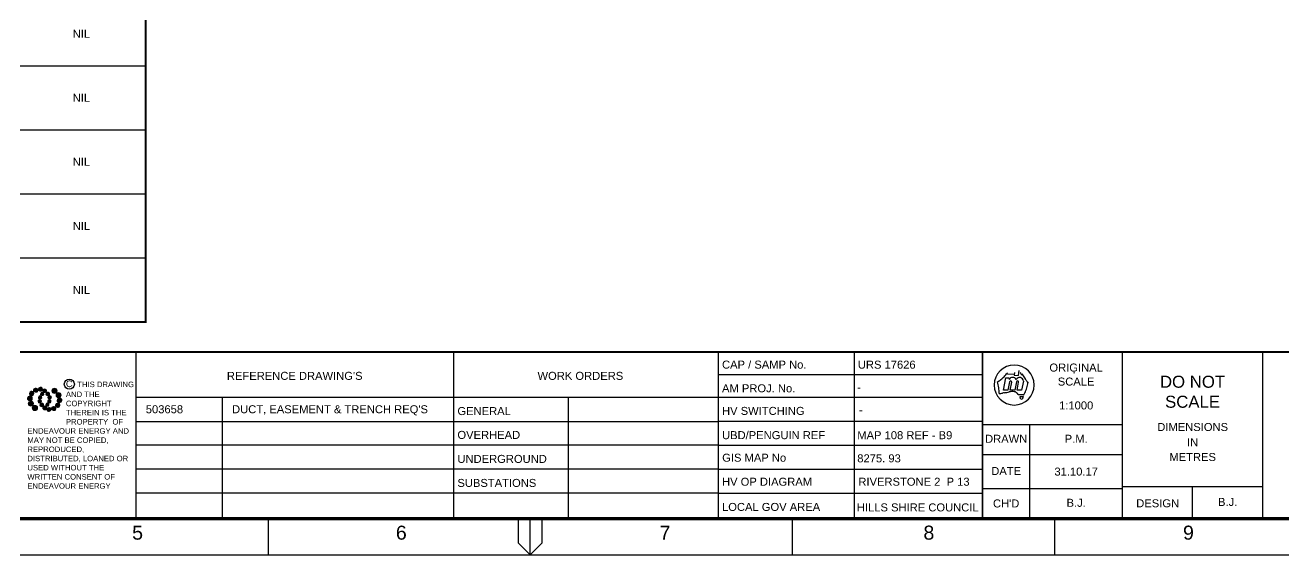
# Paper-space layout 'Retic DUCT SCHED (6)' of a CAD drawing. Header units: metres. Extents: x -9 to 795, y -5 to 571.
# Drawn here: x 266.8 to 581.3, y -5.5 to 126.9 of the extents above; entities that cross this region are included whole.
import ezdxf
from ezdxf.enums import TextEntityAlignment as Align

# ---------------------------------------------------------------- set-up
doc = ezdxf.new("R2010")
doc.units = ezdxf.units.M
doc.header["$LTSCALE"] = 0.7
doc.layers.get('0').update_dxf_attribs({"color": 6})
doc.layers.add('_User Miscellaneous1', color=3, linetype='Continuous')
doc.layers.add('Notes', color=7, linetype='Continuous')
doc.layers.add('_User Miscellaneous5', color=7, linetype='Continuous', lineweight=35)
doc.styles.add('ARIAL', font='arial.ttf', dxfattribs={"height": 2})
doc.styles.add('iecISOCP', font='isocp.shx')
doc.styles.get("Standard").update_dxf_attribs({"font": 'arial.ttf'})

# ---------------------------------------------------------------- blocks, each defined once
blk = doc.blocks.new('EE_LOGO_SMALL')
at = {"layer": 'Notes'}
h = blk.add_hatch(color=256, dxfattribs=at)
edge = h.paths.add_edge_path()
edge.add_spline(control_points=[(-8.41, 1.95), (-9.16, 1.99), (-9.8, 1.42), (-9.84, 0.67), (-9.89, -0.07), (-9.31, -0.71), (-8.56, -0.75), (-7.82, -0.8), (-7.18, -0.23), (-7.14, 0.52), (-7.09, 1.27), (-7.66, 1.91), (-8.41, 1.95)], knot_values=[0, 0, 0, 0, 1, 1, 1, 2, 2, 2, 3, 3, 3, 4, 4, 4, 4], degree=3, periodic=0)
h = blk.add_hatch(color=256, dxfattribs=at)
edge = h.paths.add_edge_path()
edge.add_spline(control_points=[(-6.81, 4.47), (-7.42, 4.82), (-8.21, 4.62), (-8.57, 4), (-8.92, 3.39), (-8.72, 2.6), (-8.1, 2.25), (-7.49, 1.89), (-6.7, 2.09), (-6.34, 2.71), (-5.98, 3.32), (-6.19, 4.11), (-6.81, 4.47)], knot_values=[0, 0, 0, 0, 1, 1, 1, 2, 2, 2, 3, 3, 3, 4, 4, 4, 4], degree=3, periodic=0)
h = blk.add_hatch(color=256, dxfattribs=at)
edge = h.paths.add_edge_path()
edge.add_spline(control_points=[(-4.19, 5.89), (-4.56, 6.46), (-5.32, 6.62), (-5.88, 6.26), (-6.45, 5.89), (-6.61, 5.13), (-6.25, 4.56), (-5.88, 4), (-5.13, 3.83), (-4.56, 4.2), (-3.99, 4.56), (-3.82, 5.32), (-4.19, 5.89)], knot_values=[0, 0, 0, 0, 1, 1, 1, 2, 2, 2, 3, 3, 3, 4, 4, 4, 4], degree=3, periodic=0)
h = blk.add_hatch(color=256, dxfattribs=at)
edge = h.paths.add_edge_path()
edge.add_spline(control_points=[(-2.5, 2.07), (-3.02, 2.18), (-3.52, 1.86), (-3.63, 1.35), (-3.74, 0.84), (-3.41, 0.33), (-2.91, 0.22), (-2.39, 0.11), (-1.89, 0.43), (-1.78, 0.95), (-1.67, 1.46), (-1.99, 1.96), (-2.5, 2.07)], knot_values=[0, 0, 0, 0, 1, 1, 1, 2, 2, 2, 3, 3, 3, 4, 4, 4, 4], degree=3, periodic=0)
h = blk.add_hatch(color=256, dxfattribs=at)
edge = h.paths.add_edge_path()
edge.add_spline(control_points=[(-1.35, 5.88), (-1.41, 6.52), (-1.98, 6.98), (-2.62, 6.92), (-3.26, 6.85), (-3.72, 6.28), (-3.66, 5.65), (-3.6, 5.01), (-3.03, 4.54), (-2.39, 4.61), (-1.75, 4.67), (-1.28, 5.24), (-1.35, 5.88)], knot_values=[0, 0, 0, 0, 1, 1, 1, 2, 2, 2, 3, 3, 3, 4, 4, 4, 4], degree=3, periodic=0)
h = blk.add_hatch(color=256, dxfattribs=at)
edge = h.paths.add_edge_path()
edge.add_spline(control_points=[(1.01, 4.87), (1.01, 4.27), (0.53, 3.79), (-0.07, 3.79), (-0.67, 3.79), (-1.16, 4.27), (-1.16, 4.87), (-1.16, 5.47), (-0.67, 5.96), (-0.07, 5.96), (0.53, 5.96), (1.01, 5.47), (1.01, 4.87)], knot_values=[0, 0, 0, 0, 1, 1, 1, 2, 2, 2, 3, 3, 3, 4, 4, 4, 4], degree=3, periodic=0)
edge = h.paths.add_edge_path()
edge.add_spline(control_points=[(-1.36, 3.98), (-1.87, 4.09), (-2.38, 3.77), (-2.49, 3.26), (-2.6, 2.75), (-2.27, 2.24), (-1.76, 2.13), (-1.25, 2.02), (-0.75, 2.35), (-0.64, 2.86), (-0.53, 3.37), (-0.85, 3.87), (-1.36, 3.98)], knot_values=[0, 0, 0, 0, 1, 1, 1, 2, 2, 2, 3, 3, 3, 4, 4, 4, 4], degree=3, periodic=0)
h = blk.add_hatch(color=256, dxfattribs=at)
edge = h.paths.add_edge_path()
edge.add_spline(control_points=[(2.33, 2.37), (2.77, 2.76), (2.8, 3.42), (2.42, 3.85), (2.03, 4.29), (1.37, 4.32), (0.94, 3.94), (0.51, 3.55), (0.47, 2.89), (0.85, 2.46), (1.24, 2.03), (1.9, 1.99), (2.33, 2.37)], knot_values=[0, 0, 0, 0, 1, 1, 1, 2, 2, 2, 3, 3, 3, 4, 4, 4, 4], degree=3, periodic=0)
edge = h.paths.add_edge_path()
edge.add_spline(control_points=[(1.01, 4.87), (1.01, 4.27), (0.53, 3.79), (-0.07, 3.79), (-0.67, 3.79), (-1.16, 4.27), (-1.16, 4.87), (-1.16, 5.47), (-0.67, 5.96), (-0.07, 5.96), (0.53, 5.96), (1.01, 5.47), (1.01, 4.87)], knot_values=[0, 0, 0, 0, 1, 1, 1, 2, 2, 2, 3, 3, 3, 4, 4, 4, 4], degree=3, periodic=0)
h = blk.add_hatch(color=256, dxfattribs=at)
edge = h.paths.add_edge_path()
edge.add_spline(control_points=[(1.01, 4.87), (1.01, 4.27), (0.53, 3.79), (-0.07, 3.79), (-0.67, 3.79), (-1.16, 4.27), (-1.16, 4.87), (-1.16, 5.47), (-0.67, 5.96), (-0.07, 5.96), (0.53, 5.96), (1.01, 5.47), (1.01, 4.87)], knot_values=[0, 0, 0, 0, 1, 1, 1, 2, 2, 2, 3, 3, 3, 4, 4, 4, 4], degree=3, periodic=0)
edge = h.paths.add_edge_path(flags=16)
edge.add_spline(control_points=[(1.01, 4.87), (1.01, 4.27), (0.53, 3.79), (-0.07, 3.79), (-0.67, 3.79), (-1.16, 4.27), (-1.16, 4.87), (-1.16, 5.47), (-0.67, 5.96), (-0.07, 5.96), (0.53, 5.96), (1.01, 5.47), (1.01, 4.87)], knot_values=[0, 0, 0, 0, 1, 1, 1, 2, 2, 2, 3, 3, 3, 4, 4, 4, 4], degree=3, periodic=0)
h = blk.add_hatch(color=256, dxfattribs=at)
edge = h.paths.add_edge_path()
edge.add_spline(control_points=[(2.98, 0.19), (3.52, 0.33), (3.83, 0.88), (3.69, 1.41), (3.55, 1.94), (3.01, 2.26), (2.48, 2.12), (1.95, 1.98), (1.63, 1.43), (1.77, 0.9), (1.91, 0.37), (2.45, 0.05), (2.98, 0.19)], knot_values=[0, 0, 0, 0, 1, 1, 1, 2, 2, 2, 3, 3, 3, 4, 4, 4, 4], degree=3, periodic=0)
h = blk.add_hatch(color=256, dxfattribs=at)
edge = h.paths.add_edge_path()
edge.add_spline(control_points=[(6.99, 4.87), (6.99, 4.04), (6.32, 3.36), (5.48, 3.36), (4.65, 3.36), (3.97, 4.04), (3.97, 4.87), (3.97, 5.71), (4.65, 6.38), (5.48, 6.38), (6.32, 6.38), (6.99, 5.71), (6.99, 4.87)], knot_values=[0, 0, 0, 0, 1, 1, 1, 2, 2, 2, 3, 3, 3, 4, 4, 4, 4], degree=3, periodic=0)
h = blk.add_hatch(color=256, dxfattribs=at)
edge = h.paths.add_edge_path()
edge.add_spline(control_points=[(8.37, 1.14), (9.1, 1.46), (9.42, 2.3), (9.11, 3.02), (8.79, 3.74), (7.95, 4.07), (7.23, 3.75), (6.51, 3.43), (6.18, 2.59), (6.49, 1.87), (6.81, 1.15), (7.65, 0.82), (8.37, 1.14)], knot_values=[0, 0, 0, 0, 1, 1, 1, 2, 2, 2, 3, 3, 3, 4, 4, 4, 4], degree=3, periodic=0)
h = blk.add_hatch(color=256, dxfattribs=at)
edge = h.paths.add_edge_path()
edge.add_spline(control_points=[(8.27, -1.91), (9.01, -1.95), (9.65, -1.38), (9.69, -0.63), (9.74, 0.12), (9.17, 0.75), (8.42, 0.8), (7.67, 0.84), (7.03, 0.27), (6.99, -0.48), (6.95, -1.22), (7.52, -1.87), (8.27, -1.91)], knot_values=[0, 0, 0, 0, 1, 1, 1, 2, 2, 2, 3, 3, 3, 4, 4, 4, 4], degree=3, periodic=0)
h = blk.add_hatch(color=256, dxfattribs=at)
edge = h.paths.add_edge_path()
edge.add_spline(control_points=[(-8.52, -1.1), (-9.24, -1.42), (-9.57, -2.26), (-9.25, -2.98), (-8.94, -3.7), (-8.09, -4.03), (-7.37, -3.71), (-6.65, -3.39), (-6.33, -2.55), (-6.64, -1.83), (-6.96, -1.11), (-7.8, -0.78), (-8.52, -1.1)], knot_values=[0, 0, 0, 0, 1, 1, 1, 2, 2, 2, 3, 3, 3, 4, 4, 4, 4], degree=3, periodic=0)
h = blk.add_hatch(color=256, dxfattribs=at)
edge = h.paths.add_edge_path()
edge.add_spline(control_points=[(-7.14, -4.83), (-7.14, -4), (-6.46, -3.32), (-5.63, -3.32), (-4.8, -3.32), (-4.12, -4), (-4.12, -4.83), (-4.12, -5.67), (-4.8, -6.34), (-5.63, -6.34), (-6.46, -6.34), (-7.14, -5.67), (-7.14, -4.83)], knot_values=[0, 0, 0, 0, 1, 1, 1, 2, 2, 2, 3, 3, 3, 4, 4, 4, 4], degree=3, periodic=0)
h = blk.add_hatch(color=256, dxfattribs=at)
edge = h.paths.add_edge_path()
edge.add_spline(control_points=[(-3.13, -0.15), (-3.66, -0.29), (-3.98, -0.84), (-3.84, -1.37), (-3.7, -1.9), (-3.15, -2.22), (-2.62, -2.08), (-2.09, -1.94), (-1.78, -1.39), (-1.91, -0.86), (-2.06, -0.33), (-2.6, -0.01), (-3.13, -0.15)], knot_values=[0, 0, 0, 0, 1, 1, 1, 2, 2, 2, 3, 3, 3, 4, 4, 4, 4], degree=3, periodic=0)
h = blk.add_hatch(color=256, dxfattribs=at)
edge = h.paths.add_edge_path()
edge.add_spline(control_points=[(-2.48, -2.33), (-2.91, -2.72), (-2.95, -3.38), (-2.56, -3.81), (-2.18, -4.24), (-1.52, -4.28), (-1.08, -3.9), (-0.65, -3.51), (-0.62, -2.85), (-1, -2.42), (-1.39, -1.98), (-2.05, -1.95), (-2.48, -2.33)], knot_values=[0, 0, 0, 0, 1, 1, 1, 2, 2, 2, 3, 3, 3, 4, 4, 4, 4], degree=3, periodic=0)
h = blk.add_hatch(color=256, dxfattribs=at)
edge = h.paths.add_edge_path()
edge.add_spline(control_points=[(-1.16, -4.83), (-1.16, -4.23), (-0.67, -3.74), (-0.07, -3.74), (0.53, -3.74), (1.01, -4.23), (1.01, -4.83), (1.01, -5.43), (0.53, -5.92), (-0.07, -5.92), (-0.67, -5.92), (-1.16, -5.43), (-1.16, -4.83)], knot_values=[0, 0, 0, 0, 1, 1, 1, 2, 2, 2, 3, 3, 3, 4, 4, 4, 4], degree=3, periodic=0)
h = blk.add_hatch(color=256, dxfattribs=at)
edge = h.paths.add_edge_path()
edge.add_spline(control_points=[(1.22, -3.94), (1.73, -4.05), (2.23, -3.73), (2.34, -3.22), (2.45, -2.71), (2.13, -2.2), (1.62, -2.09), (1.11, -1.98), (0.6, -2.3), (0.49, -2.81), (0.38, -3.32), (0.71, -3.83), (1.22, -3.94)], knot_values=[0, 0, 0, 0, 1, 1, 1, 2, 2, 2, 3, 3, 3, 4, 4, 4, 4], degree=3, periodic=0)
h = blk.add_hatch(color=256, dxfattribs=at)
edge = h.paths.add_edge_path()
edge.add_spline(control_points=[(1.2, -5.84), (1.27, -6.47), (1.84, -6.94), (2.47, -6.87), (3.11, -6.81), (3.58, -6.24), (3.51, -5.6), (3.45, -4.96), (2.88, -4.5), (2.24, -4.56), (1.6, -4.63), (1.13, -5.2), (1.2, -5.84)], knot_values=[0, 0, 0, 0, 1, 1, 1, 2, 2, 2, 3, 3, 3, 4, 4, 4, 4], degree=3, periodic=0)
h = blk.add_hatch(color=256, dxfattribs=at)
edge = h.paths.add_edge_path()
edge.add_spline(control_points=[(2.36, -2.03), (2.87, -2.14), (3.37, -1.81), (3.48, -1.3), (3.59, -0.79), (3.27, -0.29), (2.76, -0.18), (2.25, -0.07), (1.74, -0.39), (1.63, -0.9), (1.52, -1.41), (1.85, -1.92), (2.36, -2.03)], knot_values=[0, 0, 0, 0, 1, 1, 1, 2, 2, 2, 3, 3, 3, 4, 4, 4, 4], degree=3, periodic=0)
h = blk.add_hatch(color=256, dxfattribs=at)
edge = h.paths.add_edge_path()
edge.add_spline(control_points=[(4.05, -5.84), (4.41, -6.41), (5.17, -6.58), (5.73, -6.21), (6.3, -5.85), (6.46, -5.09), (6.1, -4.52), (5.73, -3.95), (4.98, -3.79), (4.41, -4.16), (3.84, -4.52), (3.68, -5.28), (4.05, -5.84)], knot_values=[0, 0, 0, 0, 1, 1, 1, 2, 2, 2, 3, 3, 3, 4, 4, 4, 4], degree=3, periodic=0)
h = blk.add_hatch(color=256, dxfattribs=at)
edge = h.paths.add_edge_path()
edge.add_spline(control_points=[(6.66, -4.43), (7.27, -4.78), (8.06, -4.58), (8.42, -3.96), (8.78, -3.35), (8.57, -2.56), (7.96, -2.2), (7.34, -1.84), (6.55, -2.05), (6.2, -2.66), (5.84, -3.28), (6.04, -4.07), (6.66, -4.43)], knot_values=[0, 0, 0, 0, 1, 1, 1, 2, 2, 2, 3, 3, 3, 4, 4, 4, 4], degree=3, periodic=0)
at = {"layer": 'Notes', "lineweight": 0}
for points in [[(1.85, 2.13), (1.85, 2.13)], [(-1.99, -2.08), (-1.99, -2.08)]]:
    blk.add_lwpolyline(points, dxfattribs=at)
for points in [[(-8.41, 1.95), (-9.16, 1.99), (-9.8, 1.42), (-9.84, 0.67), (-9.89, -0.07), (-9.31, -0.71), (-8.56, -0.75), (-7.82, -0.8), (-7.18, -0.23), (-7.14, 0.52), (-7.09, 1.27), (-7.66, 1.91), (-8.41, 1.95)], [(-6.81, 4.47), (-7.42, 4.82), (-8.21, 4.62), (-8.57, 4), (-8.92, 3.39), (-8.72, 2.6), (-8.1, 2.25), (-7.49, 1.89), (-6.7, 2.09), (-6.34, 2.71), (-5.98, 3.32), (-6.19, 4.11), (-6.81, 4.47)], [(-4.19, 5.89), (-4.56, 6.46), (-5.32, 6.62), (-5.88, 6.26), (-6.45, 5.89), (-6.61, 5.13), (-6.25, 4.56), (-5.88, 4), (-5.13, 3.83), (-4.56, 4.2), (-3.99, 4.56), (-3.82, 5.32), (-4.19, 5.89)], [(-2.5, 2.07), (-3.02, 2.18), (-3.52, 1.86), (-3.63, 1.35), (-3.74, 0.84), (-3.41, 0.33), (-2.91, 0.22), (-2.39, 0.11), (-1.89, 0.43), (-1.78, 0.95), (-1.67, 1.46), (-1.99, 1.96), (-2.5, 2.07)], [(-1.35, 5.88), (-1.41, 6.52), (-1.98, 6.98), (-2.62, 6.92), (-3.26, 6.85), (-3.72, 6.28), (-3.66, 5.65), (-3.6, 5.01), (-3.03, 4.54), (-2.39, 4.61), (-1.75, 4.67), (-1.28, 5.24), (-1.35, 5.88)], [(-1.36, 3.98), (-1.87, 4.09), (-2.38, 3.77), (-2.49, 3.26), (-2.6, 2.75), (-2.27, 2.24), (-1.76, 2.13), (-1.25, 2.02), (-0.75, 2.35), (-0.64, 2.86), (-0.53, 3.37), (-0.85, 3.87), (-1.36, 3.98)], [(1.01, 4.87), (1.01, 4.27), (0.53, 3.79), (-0.07, 3.79), (-0.67, 3.79), (-1.16, 4.27), (-1.16, 4.87), (-1.16, 5.47), (-0.67, 5.96), (-0.07, 5.96), (0.53, 5.96), (1.01, 5.47), (1.01, 4.87)], [(1.01, 4.87), (1.01, 4.27), (0.53, 3.79), (-0.07, 3.79), (-0.67, 3.79), (-1.16, 4.27), (-1.16, 4.87), (-1.16, 5.47), (-0.67, 5.96), (-0.07, 5.96), (0.53, 5.96), (1.01, 5.47), (1.01, 4.87)], [(2.33, 2.37), (2.77, 2.76), (2.8, 3.42), (2.42, 3.85), (2.03, 4.29), (1.37, 4.32), (0.94, 3.94), (0.51, 3.55), (0.47, 2.89), (0.85, 2.46), (1.24, 2.03), (1.9, 1.99), (2.33, 2.37)], [(2.98, 0.19), (3.52, 0.33), (3.83, 0.88), (3.69, 1.41), (3.55, 1.94), (3.01, 2.26), (2.48, 2.12), (1.95, 1.98), (1.63, 1.43), (1.77, 0.9), (1.91, 0.37), (2.45, 0.05), (2.98, 0.19)], [(6.99, 4.87), (6.99, 4.04), (6.32, 3.36), (5.48, 3.36), (4.65, 3.36), (3.97, 4.04), (3.97, 4.87), (3.97, 5.71), (4.65, 6.38), (5.48, 6.38), (6.32, 6.38), (6.99, 5.71), (6.99, 4.87)], [(8.37, 1.14), (9.1, 1.46), (9.42, 2.3), (9.11, 3.02), (8.79, 3.74), (7.95, 4.07), (7.23, 3.75), (6.51, 3.43), (6.18, 2.59), (6.49, 1.87), (6.81, 1.15), (7.65, 0.82), (8.37, 1.14)], [(8.27, -1.91), (9.01, -1.95), (9.65, -1.38), (9.69, -0.63), (9.74, 0.12), (9.17, 0.75), (8.42, 0.8), (7.67, 0.84), (7.03, 0.27), (6.99, -0.48), (6.95, -1.22), (7.52, -1.87), (8.27, -1.91)], [(-8.52, -1.1), (-9.24, -1.42), (-9.57, -2.26), (-9.25, -2.98), (-8.94, -3.7), (-8.09, -4.03), (-7.37, -3.71), (-6.65, -3.39), (-6.33, -2.55), (-6.64, -1.83), (-6.96, -1.11), (-7.8, -0.78), (-8.52, -1.1)], [(-7.14, -4.83), (-7.14, -4), (-6.46, -3.32), (-5.63, -3.32), (-4.8, -3.32), (-4.12, -4), (-4.12, -4.83), (-4.12, -5.67), (-4.8, -6.34), (-5.63, -6.34), (-6.46, -6.34), (-7.14, -5.67), (-7.14, -4.83)], [(-3.13, -0.15), (-3.66, -0.29), (-3.98, -0.84), (-3.84, -1.37), (-3.7, -1.9), (-3.15, -2.22), (-2.62, -2.08), (-2.09, -1.94), (-1.78, -1.39), (-1.91, -0.86), (-2.06, -0.33), (-2.6, -0.01), (-3.13, -0.15)], [(-2.48, -2.33), (-2.91, -2.72), (-2.95, -3.38), (-2.56, -3.81), (-2.18, -4.24), (-1.52, -4.28), (-1.08, -3.9), (-0.65, -3.51), (-0.62, -2.85), (-1, -2.42), (-1.39, -1.98), (-2.05, -1.95), (-2.48, -2.33)], [(-1.16, -4.83), (-1.16, -4.23), (-0.67, -3.74), (-0.07, -3.74), (0.53, -3.74), (1.01, -4.23), (1.01, -4.83), (1.01, -5.43), (0.53, -5.92), (-0.07, -5.92), (-0.67, -5.92), (-1.16, -5.43), (-1.16, -4.83)], [(1.22, -3.94), (1.73, -4.05), (2.23, -3.73), (2.34, -3.22), (2.45, -2.71), (2.13, -2.2), (1.62, -2.09), (1.11, -1.98), (0.6, -2.3), (0.49, -2.81), (0.38, -3.32), (0.71, -3.83), (1.22, -3.94)], [(1.2, -5.84), (1.27, -6.47), (1.84, -6.94), (2.47, -6.87), (3.11, -6.81), (3.58, -6.24), (3.51, -5.6), (3.45, -4.96), (2.88, -4.5), (2.24, -4.56), (1.6, -4.63), (1.13, -5.2), (1.2, -5.84)], [(2.36, -2.03), (2.87, -2.14), (3.37, -1.81), (3.48, -1.3), (3.59, -0.79), (3.27, -0.29), (2.76, -0.18), (2.25, -0.07), (1.74, -0.39), (1.63, -0.9), (1.52, -1.41), (1.85, -1.92), (2.36, -2.03)], [(4.05, -5.84), (4.41, -6.41), (5.17, -6.58), (5.73, -6.21), (6.3, -5.85), (6.46, -5.09), (6.1, -4.52), (5.73, -3.95), (4.98, -3.79), (4.41, -4.16), (3.84, -4.52), (3.68, -5.28), (4.05, -5.84)], [(6.66, -4.43), (7.27, -4.78), (8.06, -4.58), (8.42, -3.96), (8.78, -3.35), (8.57, -2.56), (7.96, -2.2), (7.34, -1.84), (6.55, -2.05), (6.2, -2.66), (5.84, -3.28), (6.04, -4.07), (6.66, -4.43)]]:
    blk.add_open_spline(points, degree=3, knots=[0, 0, 0, 0, 1, 1, 1, 2, 2, 2, 3, 3, 3, 4, 4, 4, 4], dxfattribs=at)
blk = doc.blocks.new('EE_COPYRIGHT_A1')
at = {"layer": 'Notes'}
blk.add_circle((9.53, -0.82), 1.15, dxfattribs=at)
at = {"xscale": 0.4, "yscale": 0.4, "zscale": 0.4}
blk.add_blockref('EE_LOGO_SMALL', (3.96, -4.29), dxfattribs=at)
at = {"layer": 'Notes', "insert": (0, 0), "char_height": 1.25, "width": 24.1208, "attachment_point": 1, "style": 'ARIAL'}
blk.add_mtext('\\pt8.75;               ^I{\\H1.2x;C } THIS DRAWING\\P\\pi-8.75,l8.75,t8.75,20;       ^IAND THE ^I\\P\\pi0,t8.75;COPYRIGHT\\P\\pi-8.75,t1.25,8.75;^I^ITHEREIN IS THE PROPERTY  OF \\P\\pi0,l0,t1.25;ENDEAVOUR ENERGY AND MAY NOT BE COPIED, REPRODUCED, DISTRIBUTED, LOANED OR USED WITHOUT THE WRITTEN CONSENT OF ENDEAVOUR ENERGY', dxfattribs=at)
blk = doc.blocks.new('A1_FRAME_TITLE')
at = {"layer": 'Notes', "color": 7, "linetype": 'Continuous'}
for p, q in [((303.54, 47.62), (303.54, 5.97)), ((382.87, 47.62), (382.87, 5.97)), ((449, 47.62), (449, 5.97)), ((515.12, 47.62), (515.12, 5.97)), ((515.12, 41.97), (515.12, 5.97)), ((515.12, 29.54), (550.12, 29.54))]:
    blk.add_line(p, q, dxfattribs=at)
at = {"layer": 'Notes', "color": 7}
for p, q in [((483.01, 47.62), (483.01, 5.97)), ((515.12, 5.97), (515.12, 47.62)), ((550.12, 5.97), (550.12, 47.62)), ((585.12, 5.97), (585.12, 47.62)), ((449, 41.97), (515.12, 41.97)), ((537.86, 42.48), (538.05, 42.44)), ((303.56, 36.33), (449, 36.33)), ((325.1, 36.33), (325.1, 5.97)), ((411.53, 36.33), (411.53, 5.97)), ((449, 36.33), (515.12, 36.33)), ((303.54, 30.28), (449, 30.28)), ((449, 30.33), (515.12, 30.33)), ((526.9, 5.97), (526.9, 29.54)), ((449, 24.33), (303.54, 24.33)), ((449, 24.33), (515.12, 24.33)), ((515.12, 21.97), (550.12, 21.97)), ((449, 18.33), (303.54, 18.33)), ((449, 18.33), (515.12, 18.33)), ((515.12, 13.47), (550.12, 13.47)), ((550.12, 13.97), (585.12, 13.97)), ((567.62, 5.97), (567.62, 13.97)), ((449, 12.33), (303.54, 12.33)), ((449, 12.33), (515.12, 12.33))]:
    blk.add_line(p, q, dxfattribs=at)
at = {"layer": 'Notes', "color": 4}
for p, q in [((520.31, 38.09), (520.93, 41.17)), ((520.93, 41.17), (521.67, 41.17)), ((521.32, 42.05), (523.09, 42.16)), ((521.67, 41.17), (521.72, 40.77)), ((523.09, 42.52), (522.97, 41.82)), ((522.97, 41.82), (524.11, 41.71)), ((524.11, 41.71), (524.3, 42.96)), ((524.94, 42.18), (525.77, 40.9)), ((521.45, 38.09), (520.31, 38.09)), ((521.87, 40.17), (521.45, 38.09)), ((522.02, 38.09), (522.42, 40.06)), ((523.17, 38.09), (522.02, 38.09)), ((523.58, 40.17), (523.17, 38.09)), ((523.74, 38.09), (524.13, 40.06)), ((524.88, 38.09), (523.74, 38.09)), ((525.33, 40.35), (524.88, 38.09)), ((525.38, 36.89), (523.97, 36.97)), ((523.97, 36.97), (525.38, 36.89)), ((525.38, 36.89), (523.97, 36.97)), ((524.61, 35.89), (524.53, 36.47)), ((524.53, 36.47), (525.26, 36.47)), ((525.05, 35.74), (524.61, 35.89)), ((525.26, 36.47), (525.05, 35.74))]:
    blk.add_line(p, q, dxfattribs=at)
at = {"layer": 'Notes', "linetype": 'Continuous'}
for p, q in [((336.54, 6.01), (336.54, -3.07)), ((399.05, 5.97), (399.05, -0.07)), ((402.05, -3.07), (402.05, 5.97)), ((405.05, -0.07), (405.05, 5.97)), ((467.56, 6.01), (467.56, -3.07)), ((533.07, 6.01), (533.07, -3.07)), ((399.05, -0.07), (402.05, -3.07)), ((402.05, -3.07), (405.05, -0.07))]:
    blk.add_line(p, q, dxfattribs=at)
at = {"layer": 'Notes', "color": 7, "linetype": 'Continuous'}
blk.add_lwpolyline([(-0.04, -3.07), (804.15, -3.07), (804.15, 573.26), (-0.04, 573.26)], close=True, dxfattribs=at)
at = {"layer": 'Notes', "color": 7, "linetype": 'Continuous', "const_width": 0.8}
blk.add_lwpolyline([(9, 5.97), (795.11, 5.97), (795.11, 564.21), (9, 564.21)], close=True, dxfattribs=at)
at = {"layer": 'Notes', "color": 7, "linetype": 'Continuous', "const_width": 0.5, "flags": 128}
blk.add_lwpolyline([(9, 47.62), (795.11, 47.62)], dxfattribs=at)
at = {"layer": 'Notes', "color": 4}
for centre, radius, start, end in [((523.02, 39.37), 5, 0, 180), ((513.17, 49.09), 10.59, 308.157, 313.7305), ((515.97, 46.16), 6.54, 313.7309, 319.3045), ((515.97, 46.16), 6.54, 319.3047, 324.8782), ((522.63, 40.21), 1.06, 31.7884, 148.2116), ((524.37, 40.3), 0.961, 2.5982, 150.8098), ((549.46, 57.06), 28.87, 210.1483, 211.8601), ((447.77, -10.21), 93.25, 33.1096, 33.2341), ((523.02, 39.37), 5, 180, 0), ((513.17, 49.09), 10.59, 302.5841, 308.1576), ((498.04, 35.61), 21.32, 10.3053, 12.3306), ((498.04, 35.61), 21.32, 8.2795, 10.3048), ((499.34, 35.8), 20.01, 6.2539, 8.2792), ((499.34, 35.8), 20.01, 4.2291, 6.2543), ((522.14, 40.11), 0.28, 348.6911, 168.6911), ((523.85, 40.11), 0.28, 348.6911, 168.6911), ((518.77, 40.74), 7.69, 331.5942, 341.8897), ((529.3, 42.96), 4.09, 213.1151, 222.4146), ((513.45, 42.48), 13.29, 341.8901, 347.8434), ((526.64, 40.53), 0.484, 222.42, 236.4422), ((526.82, 40.81), 0.815, 236.4359, 244.7422), ((524.71, 40.06), 1.76, 347.8434, 354.1409), ((524.86, 40.04), 1.61, 354.1436, 1.0342), ((519.48, 39.42), 2.15, 265.1734, 270.0504), ((519.48, 39.51), 2.24, 270.0438, 274.7322), ((519.4, 40.42), 3.15, 274.7358, 283.0812), ((521.23, 32.55), 4.93, 97.7419, 103.0814), ((517.51, 59.88), 22.65, 277.7418, 280.8825), ((522.66, 33.09), 4.63, 85.4613, 100.8824), ((522.96, 36.78), 0.924, 46.5875, 85.4612), ((522.11, 35.89), 2.16, 30.1885, 46.5879), ((524.88, 37.45), 0.75, 311.6083, 321.0792), ((524.94, 37.41), 0.675, 321.0838, 331.5982)]:
    blk.add_arc(centre, radius, start, end, dxfattribs=at)
at = {"layer": '_User Miscellaneous1', "xscale": 1.1, "yscale": 1.1, "zscale": 1.1}
blk.add_blockref('EE_COPYRIGHT_A1', (276.4, 40.49), dxfattribs=at)
at = {"insert": (538.51, 17.72), "char_height": 2, "attachment_point": 5, "style": 'ARIAL'}
blk.add_mtext_dynamic_manual_height_columns('31.10.17', width=23.2209, gutter_width=10, heights=[0], dxfattribs=at)
at = {"layer": 'Notes', "color": 7, "style": 'ARIAL'}
for s, height, p in [('CAP / SAMP No.', 2, (450, 43.47)), ('WORK ORDERS', 2, (403.89, 40.66)), ('AM PROJ. No.', 2, (450, 37.55)), ('GENERAL', 2, (383.87, 31.86)), ('HV SWITCHING', 2, (450, 31.9)), ('OVERHEAD', 2, (383.87, 25.9)), ('UBD/PENGUIN REF', 2, (450, 25.84)), ('GIS MAP No', 2, (450.04, 20.2)), ('UNDERGROUND', 2, (383.87, 19.9)), ('SUBSTATIONS', 2, (383.87, 13.9)), ('HV OP DIAGRAM', 2, (450, 14.2)), ('LOCAL GOV AREA', 2, (450, 7.9)), ('5', 3.5, (302.58, 0.72)), ('6', 3.5, (368.49, 0.72)), ('7', 3.5, (434.4, 0.72)), ('8', 3.5, (500.34, 0.72)), ('9', 3.5, (565.21, 0.72))]:
    blk.add_text(s, height=height, dxfattribs=at).set_placement(p)
for s, p in [('ORIGINAL', (538.49, 42.73)), ("REFERENCE DRAWING'S", (343.21, 40.66)), ('SCALE', (538.49, 39.23)), ('DIMENSIONS', (567.62, 27.88)), ('DRAWN', (521.01, 24.93)), ('IN', (567.62, 24.04)), ('METRES', (567.62, 20.38)), ('DATE', (521.01, 16.88)), ("CH'D", (521.01, 8.77)), ('DESIGN', (558.87, 8.81))]:
    blk.add_text(s, height=2, dxfattribs=at).set_placement(p, align=Align.CENTER)
at = {"layer": 'Notes', "color": 7, "insert": (567.59, 37.67), "char_height": 3, "width": 29.1, "attachment_point": 5, "style": 'ARIAL'}
blk.add_mtext('DO NOT SCALE', dxfattribs=at)
at = {"layer": 'Notes', "color": 7}
blk.add_attdef('EPD_REF_NO', text='', height=5, dxfattribs=at).set_placement((760.12, 52.77), align=Align.CENTER)
at = {"layer": 'Notes', "color": 3, "style": 'iecISOCP', "flags": 8}
blk.add_attdef('VERSION_NO', text='', height=2.5, rotation=90, dxfattribs=at).set_placement((272.82, 44.54), align=Align.MIDDLE_CENTER)
at = {"layer": 'Notes', "color": 7, "style": 'ARIAL'}
for tag, p in [('CAP_NO', (483.94, 43.46)), ('IE_NUM', (483.8, 37.81)), ('REF_No_1', (306, 32.31)), ('REF_1', (327.55, 32.31)), ('GEN_WO', (412.46, 31.76)), ('HV_SWITCH', (484.22, 32.16)), ('REF_No_2', (306, 26.31)), ('REF_2', (327.55, 26.31)), ('OH_WO', (412.46, 25.81)), ('UBD_REF', (483.8, 25.83)), ('REF_No_3', (306, 20.31)), ('REF_3', (327.55, 20.31)), ('UG_WO', (412.46, 20.05)), ('GIS_MAP_No', (483.8, 20.04)), ('REF_No_4', (306, 14.31)), ('REF_4', (327.55, 14.31)), ('SUB_WO', (412.46, 13.81)), ('HV_OP_DIAG', (484.08, 14.2)), ('LGA', (483.7, 7.78))]:
    blk.add_attdef(tag, p, '', height=2, dxfattribs=at)
at = {"layer": 'Notes', "color": 7, "style": 'ARIAL', "width": 1.1}
for tag, p in [('T1', (655.13, 39.47)), ('T2', (655.13, 34.35)), ('T3', (655.13, 28.92)), ('T4', (655.13, 23.66)), ('T5', (655.13, 18.23)), ('T6', (655.13, 12.97))]:
    blk.add_attdef(tag, text='', height=3.5, dxfattribs=at).set_placement(p, align=Align.CENTER)
at = {"layer": 'Notes', "color": 7, "style": 'ARIAL'}
for tag, height, p in [('scale', 2, (538.51, 33.27)), ('DRAWN', 2, (538.51, 24.93)), ('REV', 5, (790.81, 17.1)), ('CHD', 2, (538.51, 8.93)), ('DESIGN', 2, (576.37, 9.15))]:
    blk.add_attdef(tag, text='', height=height, dxfattribs=at).set_placement(p, align=Align.CENTER)
blk.add_attdef('NUM', text='', height=7, dxfattribs=at).set_placement((763.12, 20.12), align=Align.MIDDLE_CENTER)
for tag, p in [('NS', (762.87, 8.12)), ('SHTS', (774.68, 8.12))]:
    blk.add_attdef(tag, text='', height=2, dxfattribs=at).set_placement(p, align=Align.MIDDLE)
at = {"layer": 'Notes', "style": 'iecISOCP'}
blk.add_attdef('ExportID', (9.02, 2.35), '', height=2.5, dxfattribs=at)
at = {"layer": 'Notes', "style": 'iecISOCP', "flags": 1}
for tag, p in [('ProjectType', (14.12, -26.84)), ('ProjectNumber', (23.5, -26.86)), ('DrawingNumber', (35.46, -26.85)), ('ProjectDescription', (47.51, -26.87)), ('ExportDate', (60.23, -26.83)), ('ExportUserName', (69.1, -26.84)), ('DesignerCompanyName', (81.43, -26.84)), ('ExportAreaOfInterest', (97.04, -26.86)), ('GIS_SUCCESS', (111.94, -26.82)), ('CAD_SUCCESS', (121.73, -26.83)), ('DEPOTCODE', (132.05, -26.92)), ('ExportCategories', (140.02, -26.84)), ('Comments', (154.33, -26.93)), ('EPD_-_VERSION_1.5', (161.74, -26.93))]:
    blk.add_attdef(tag, p, '', height=1, dxfattribs=at)
blk = doc.blocks.new('*T216')
at = {"layer": '_User Miscellaneous5', "color": 0, "linetype": 'ByBlock', "lineweight": -2, "transparency": 16777216}
for p, q in [((0, 0), (202.4, 0)), ((0, 0), (0, -504.65)), ((202.4, 0), (202.4, -504.65)), ((0, -16.21), (202.4, -16.21)), ((20, -16.21), (20, -504.65)), ((40, -16.21), (40, -504.65)), ((60, -16.21), (60, -504.65)), ((80, -16.21), (80, -504.65)), ((112.77, -16.21), (112.77, -504.65)), ((145.35, -16.21), (145.35, -504.65)), ((170.35, -16.21), (170.35, -504.65)), ((0, -24.65), (202.4, -24.65)), ((0, -40.65), (202.4, -40.65)), ((0, -56.65), (202.4, -56.65)), ((0, -72.65), (202.4, -72.65)), ((0, -88.65), (202.4, -88.65)), ((0, -104.65), (202.4, -104.65)), ((0, -120.65), (202.4, -120.65)), ((0, -136.65), (202.4, -136.65)), ((0, -152.65), (202.4, -152.65)), ((0, -168.65), (202.4, -168.65)), ((0, -184.65), (202.4, -184.65)), ((0, -200.65), (202.4, -200.65)), ((0, -216.65), (202.4, -216.65)), ((0, -232.65), (202.4, -232.65)), ((0, -248.65), (202.4, -248.65)), ((0, -264.65), (202.4, -264.65)), ((0, -280.65), (202.4, -280.65)), ((0, -296.65), (202.4, -296.65)), ((0, -312.65), (202.4, -312.65)), ((0, -328.65), (202.4, -328.65)), ((0, -344.65), (202.4, -344.65)), ((0, -360.65), (202.4, -360.65)), ((0, -376.65), (202.4, -376.65)), ((0, -392.65), (202.4, -392.65)), ((0, -408.65), (202.4, -408.65)), ((0, -424.65), (202.4, -424.65)), ((0, -440.65), (202.4, -440.65)), ((0, -456.65), (202.4, -456.65)), ((0, -472.65), (202.4, -472.65)), ((0, -488.65), (202.4, -488.65)), ((0, -504.65), (202.4, -504.65))]:
    blk.add_line(p, q, dxfattribs=at)
at = {"layer": '_User Miscellaneous5', "color": 7, "transparency": 16777216}
for s, insert, char_height, width, attachment_point in [('PVC DUCT SCHEDULE \\PNOTE - ALL TRENCH SECTIONS ARE TO BE READ & VIEWED FROM NODE TO NODE AS\\PNOMINATED.', (101.2, -8.11), 3, 199.4036, 5), ('DUCT\\PCONFIG.', (30, -20.43), 2, 17, 5), ('ROUTE\\PLENGTH', (50, -20.43), 2, 17, 5), ('CUSTOMER\\PFUNDED', (70, -20.43), 2, 17, 5), ('E.E REIMBURSEMENT RATE PER METRE', (129.06, -20.43), 2, 29.5818, 5), ('ENDEAVOUR\\PREIMBURSED', (157.85, -20.43), 2, 22, 5), ('E.E EXISTING DUCT\\PUSAGE CHARGE', (186.38, -20.43), 2, 29.0564, 5), ('LOCATION', (10, -20.43), 2, 17, 5), ('E.E  FUNDED ', (96.38, -20.43), 2, 29.7654, 5), ('2 x 50mm\\P2 x 125mm', (70, -32.65), 2, 14, 5), ('L2 - J2', (10, -32.65), 2, 14, 5), ('25m', (50, -32.65), 2, 14, 5), ('NIL.', (96.38, -32.65), 2, 26.7654, 5), ('NIL.', (129.06, -32.65), 2, 26.5818, 5), ('NIL', (157.85, -32.65), 2, 19, 5), ('NIL', (186.38, -32.65), 2, 26.0564, 5), ('NEW', (30, -39.15), 2, 14, 8), ('2 x 50mm\\P2 x 125mm', (70, -48.65), 2, 14, 5), ('J2 - H3', (10, -48.65), 2, 14, 5), ('25m', (50, -48.65), 2, 14, 5), ('NIL.', (96.38, -48.65), 2, 26.7654, 5), ('NIL.', (129.06, -48.65), 2, 26.5818, 5), ('NIL', (157.85, -48.65), 2, 19, 5), ('NIL', (186.38, -48.65), 2, 26.0564, 5), ('NEW', (30, -55.15), 2, 14, 8), ('G3 - Q4', (10, -64.65), 2, 14, 5), ('30m', (50, -64.65), 2, 14, 5), ('2 x 125mm', (70, -64.65), 2, 14, 5), ('NIL.', (96.38, -64.65), 2, 26.7654, 5), ('NIL.', (129.06, -64.65), 2, 26.5818, 5), ('NIL', (157.85, -64.65), 2, 19, 5), ('NIL', (186.38, -64.65), 2, 26.0564, 5), ('NEW', (30, -71.15), 2, 14, 8), ('2 x 50mm\\P3 x 125mm', (70, -80.65), 2, 14, 5), ('Q4 - R4', (10, -80.65), 2, 14, 5), ('50m', (50, -80.65), 2, 14, 5), ('NIL.', (96.38, -80.65), 2, 26.7654, 5), ('NIL.', (129.06, -80.65), 2, 26.5818, 5), ('NIL', (157.85, -80.65), 2, 19, 5), ('NIL', (186.38, -80.65), 2, 26.0564, 5), ('NEW', (30, -87.15), 2, 14, 8), ('R4 - S4', (10, -96.65), 2, 14, 5), ('25m', (50, -96.65), 2, 14, 5), ('3 x 125mm', (70, -96.65), 2, 14, 5), ('NIL.', (96.38, -96.65), 2, 26.7654, 5), ('NIL.', (129.06, -96.65), 2, 26.5818, 5), ('NIL', (157.85, -96.65), 2, 19, 5), ('NIL', (186.38, -96.65), 2, 26.0564, 5), ('NEW', (30, -103.15), 2, 14, 8), ('2 x 50mm\\P3 x 125mm', (70, -112.65), 2, 14, 5), ('S4 - T4', (10, -112.65), 2, 14, 5), ('25m', (50, -112.65), 2, 14, 5), ('NIL.', (96.38, -112.65), 2, 26.7654, 5), ('NIL.', (129.06, -112.65), 2, 26.5818, 5), ('NIL', (157.85, -112.65), 2, 19, 5), ('NIL', (186.38, -112.65), 2, 26.0564, 5), ('NEW', (30, -119.15), 2, 14, 8), ('T4 - U4', (10, -128.65), 2, 14, 5), ('25m', (50, -128.65), 2, 14, 5), ('3 x 125mm', (70, -128.65), 2, 14, 5), ('NIL.', (96.38, -128.65), 2, 26.7654, 5), ('NIL.', (129.06, -128.65), 2, 26.5818, 5), ('NIL', (157.85, -128.65), 2, 19, 5), ('NIL', (186.38, -128.65), 2, 26.0564, 5), ('NEW', (30, -135.15), 2, 14, 8), ('NIL.\\PDEV. INSTALLED\\PUNDER CIVIL WORKS', (186.38, -144.65), 2, 26.0564, 5), ('U4 - V4', (10, -144.65), 2, 14, 5), ('EXIST.', (50, -144.65), 2, 14, 5), ('1 x 50mm', (70, -144.65), 2, 14, 5), ('NIL.', (96.38, -144.65), 2, 26.7654, 5), ('NIL.', (129.06, -144.65), 2, 26.5818, 5), ('NIL', (157.85, -144.65), 2, 19, 5), ('EXIST.', (30, -151.15), 2, 14, 8), ('V4 - W4', (10, -160.65), 2, 14, 5), ('50m', (50, -160.65), 2, 14, 5), ('2 x 50mm\\P2 x 125mm', (70, -160.65), 2, 14, 5), ('NIL.', (96.38, -160.65), 2, 26.7654, 5), ('NIL.', (129.06, -160.65), 2, 26.5818, 5), ('NIL', (157.85, -160.65), 2, 19, 5), ('NIL', (186.38, -160.65), 2, 26.0564, 5), ('NEW', (30, -167.15), 2, 14, 8), ('U4 - X4', (10, -176.65), 2, 14, 5), ('70m', (50, -176.65), 2, 14, 5), ('2 x 50mm\\P4 x 125mm', (70, -176.65), 2, 14, 5), ('NIL.', (96.38, -176.65), 2, 26.7654, 5), ('NIL.', (129.06, -176.65), 2, 26.5818, 5), ('NIL', (157.85, -176.65), 2, 19, 5), ('NIL', (186.38, -176.65), 2, 26.0564, 5), ('NEW', (30, -183.15), 2, 14, 8), ('X4 - Y4', (10, -192.65), 2, 14, 5), ('20m', (50, -192.65), 2, 14, 5), ('2 x 50mm\\P4 x 125mm', (70, -192.65), 2, 14, 5), ('NIL.', (96.38, -192.65), 2, 26.7654, 5), ('NIL.', (129.06, -192.65), 2, 26.5818, 5), ('NIL', (157.85, -192.65), 2, 19, 5), ('NIL', (186.38, -192.65), 2, 26.0564, 5), ('NEW', (30, -199.15), 2, 14, 8), ('B3 - S3', (10, -208.65), 2, 14, 5), ('25m', (50, -208.65), 2, 14, 5), ('1 x 125mm', (70, -208.65), 2, 14, 5), ('NIL.', (96.38, -208.65), 2, 26.7654, 5), ('NIL.', (129.06, -208.65), 2, 26.5818, 5), ('NIL', (157.85, -208.65), 2, 19, 5), ('NIL', (186.38, -208.65), 2, 26.0564, 5), ('NEW', (30, -215.15), 2, 14, 8), ('2 x 50mm\\P1 x 125mm', (70, -224.65), 2, 14, 5), ('S3 - T3', (10, -224.65), 2, 14, 5), ('12m', (50, -224.65), 2, 14, 5), ('NIL.', (96.38, -224.65), 2, 26.7654, 5), ('NIL.', (129.06, -224.65), 2, 26.5818, 5), ('NIL', (157.85, -224.65), 2, 19, 5), ('NIL', (186.38, -224.65), 2, 26.0564, 5), ('NEW', (30, -231.15), 2, 14, 8), ('T3 - U3', (10, -240.65), 2, 14, 5), ('25m', (50, -240.65), 2, 14, 5), ('1 x 125mm', (70, -240.65), 2, 14, 5), ('NIL.', (96.38, -240.65), 2, 26.7654, 5), ('NIL.', (129.06, -240.65), 2, 26.5818, 5), ('NIL', (157.85, -240.65), 2, 19, 5), ('NIL', (186.38, -240.65), 2, 26.0564, 5), ('NEW', (30, -247.15), 2, 14, 8), ('2 x 50mm\\P2 x 125mm', (70, -256.65), 2, 14, 5), ('U3 - V3', (10, -256.65), 2, 14, 5), ('22m', (50, -256.65), 2, 14, 5), ('NIL.', (96.38, -256.65), 2, 26.7654, 5), ('NIL.', (129.06, -256.65), 2, 26.5818, 5), ('NIL', (157.85, -256.65), 2, 19, 5), ('NIL', (186.38, -256.65), 2, 26.0564, 5), ('NEW', (30, -263.15), 2, 14, 8), ('W3 - X3', (10, -272.65), 2, 14, 5), ('17m', (50, -272.65), 2, 14, 5), ('1 x 125mm', (70, -272.65), 2, 14, 5), ('NIL.', (96.38, -272.65), 2, 26.7654, 5), ('NIL.', (129.06, -272.65), 2, 26.5818, 5), ('NIL', (157.85, -272.65), 2, 19, 5), ('NIL', (186.38, -272.65), 2, 26.0564, 5), ('NEW', (30, -279.15), 2, 14, 8), ('X3 - Y3', (10, -288.65), 2, 14, 5), ('105m', (50, -288.65), 2, 14, 5), ('1 x 125mm', (70, -288.65), 2, 14, 5), ('NIL.', (96.38, -288.65), 2, 26.7654, 5), ('NIL.', (129.06, -288.65), 2, 26.5818, 5), ('NIL', (157.85, -288.65), 2, 19, 5), ('NIL', (186.38, -288.65), 2, 26.0564, 5), ('NEW', (30, -295.15), 2, 14, 8), ('2 x 50mm\\P1 x 125mm', (70, -304.65), 2, 14, 5), ('Y3 - Z3', (10, -304.65), 2, 14, 5), ('15m', (50, -304.65), 2, 14, 5), ('NIL.', (96.38, -304.65), 2, 26.7654, 5), ('NIL.', (129.06, -304.65), 2, 26.5818, 5), ('NIL', (157.85, -304.65), 2, 19, 5), ('NIL', (186.38, -304.65), 2, 26.0564, 5), ('NEW', (30, -311.15), 2, 14, 8), ('Z3 - A4', (10, -320.65), 2, 14, 5), ('80m', (50, -320.65), 2, 14, 5), ('1 x 125mm', (70, -320.65), 2, 14, 5), ('NIL.', (96.38, -320.65), 2, 26.7654, 5), ('NIL.', (129.06, -320.65), 2, 26.5818, 5), ('NIL', (157.85, -320.65), 2, 19, 5), ('NIL', (186.38, -320.65), 2, 26.0564, 5), ('NEW', (30, -327.15), 2, 14, 8), ('A4 - B4', (10, -336.65), 2, 14, 5), ('30m', (50, -336.65), 2, 14, 5), ('2 x 50mm\\P1 x 125mm', (70, -336.65), 2, 14, 5), ('NIL.', (96.38, -336.65), 2, 26.7654, 5), ('NIL.', (129.06, -336.65), 2, 26.5818, 5), ('NIL', (157.85, -336.65), 2, 19, 5), ('NIL', (186.38, -336.65), 2, 26.0564, 5), ('NEW', (30, -343.15), 2, 14, 8), ('B4 - C4', (10, -352.65), 2, 14, 5), ('45m', (50, -352.65), 2, 14, 5), ('1 x 125mm', (70, -352.65), 2, 14, 5), ('NIL.', (96.38, -352.65), 2, 26.7654, 5), ('NIL.', (129.06, -352.65), 2, 26.5818, 5), ('NIL', (157.85, -352.65), 2, 19, 5), ('NIL', (186.38, -352.65), 2, 26.0564, 5), ('NEW', (30, -359.15), 2, 14, 8), ('C4 - D4', (10, -368.65), 2, 14, 5), ('15m', (50, -368.65), 2, 14, 5), ('2 x 50mm\\P1 x 125mm', (70, -368.65), 2, 14, 5), ('NIL.', (96.38, -368.65), 2, 26.7654, 5), ('NIL.', (129.06, -368.65), 2, 26.5818, 5), ('NIL', (157.85, -368.65), 2, 19, 5), ('NIL', (186.38, -368.65), 2, 26.0564, 5), ('NEW', (30, -375.15), 2, 14, 8), ('D4 - E4', (10, -384.65), 2, 14, 5), ('35m', (50, -384.65), 2, 14, 5), ('1 x 125mm', (70, -384.65), 2, 14, 5), ('NIL.', (96.38, -384.65), 2, 26.7654, 5), ('NIL.', (129.06, -384.65), 2, 26.5818, 5), ('NIL', (157.85, -384.65), 2, 19, 5), ('NIL', (186.38, -384.65), 2, 26.0564, 5), ('NEW', (30, -391.15), 2, 14, 8), ('2 x 50mm\\P1 x 125mm', (70, -400.65), 2, 14, 5), ('E4 - F4', (10, -400.65), 2, 14, 5), ('15m', (50, -400.65), 2, 14, 5), ('NIL.', (96.38, -400.65), 2, 26.7654, 5), ('NIL.', (129.06, -400.65), 2, 26.5818, 5), ('NIL', (157.85, -400.65), 2, 19, 5), ('NIL', (186.38, -400.65), 2, 26.0564, 5), ('NEW', (30, -407.15), 2, 14, 8), ('F4 - G4', (10, -416.65), 2, 14, 5), ('25m', (50, -416.65), 2, 14, 5), ('1 x 125mm', (70, -416.65), 2, 14, 5), ('NIL.', (96.38, -416.65), 2, 26.7654, 5), ('NIL.', (129.06, -416.65), 2, 26.5818, 5), ('NIL', (157.85, -416.65), 2, 19, 5), ('NIL', (186.38, -416.65), 2, 26.0564, 5), ('NEW', (30, -423.15), 2, 14, 8), ('2 x 50mm\\P1 x 125mm', (70, -432.65), 2, 14, 5), ('G4 - H4', (10, -432.65), 2, 14, 5), ('12m', (50, -432.65), 2, 14, 5), ('NIL.', (96.38, -432.65), 2, 26.7654, 5), ('NIL.', (129.06, -432.65), 2, 26.5818, 5), ('NIL', (157.85, -432.65), 2, 19, 5), ('NIL', (186.38, -432.65), 2, 26.0564, 5), ('NEW', (30, -439.15), 2, 14, 8), ('H4 - J4', (10, -448.65), 2, 14, 5), ('37m', (50, -448.65), 2, 14, 5), ('1 x 125mm', (70, -448.65), 2, 14, 5), ('NIL.', (96.38, -448.65), 2, 26.7654, 5), ('NIL.', (129.06, -448.65), 2, 26.5818, 5), ('NIL', (157.85, -448.65), 2, 19, 5), ('NIL', (186.38, -448.65), 2, 26.0564, 5), ('NEW', (30, -455.15), 2, 14, 8), ('2 x 50mm\\P1 x 125mm', (70, -464.65), 2, 14, 5), ('J4 - K4', (10, -464.65), 2, 14, 5), ('23m', (50, -464.65), 2, 14, 5), ('NIL.', (96.38, -464.65), 2, 26.7654, 5), ('NIL.', (129.06, -464.65), 2, 26.5818, 5), ('NIL', (157.85, -464.65), 2, 19, 5), ('NIL', (186.38, -464.65), 2, 26.0564, 5), ('NEW', (30, -471.15), 2, 14, 8), ('K4 - L4', (10, -480.65), 2, 14, 5), ('20m', (50, -480.65), 2, 14, 5), ('1 x 125mm', (70, -480.65), 2, 14, 5), ('NIL.', (96.38, -480.65), 2, 26.7654, 5), ('NIL.', (129.06, -480.65), 2, 26.5818, 5), ('NIL', (157.85, -480.65), 2, 19, 5), ('NIL', (186.38, -480.65), 2, 26.0564, 5), ('NEW', (30, -487.15), 2, 14, 8), ('L4 - M4', (10, -496.65), 2, 14, 5), ('32m', (50, -496.65), 2, 14, 5), ('2 x 50mm\\P1 x 125mm', (70, -496.65), 2, 14, 5), ('NIL.', (96.38, -496.65), 2, 26.7654, 5), ('NIL.', (129.06, -496.65), 2, 26.5818, 5), ('NIL', (157.85, -496.65), 2, 19, 5), ('NIL', (186.38, -496.65), 2, 26.0564, 5), ('NEW', (30, -503.15), 2, 14, 8)]:
    blk.add_mtext(s, dxfattribs=dict(at, insert=insert, char_height=char_height, width=width, attachment_point=attachment_point))

psp = doc.layouts.new('Retic DUCT SCHED (6)')

# ---------------------------------------------------------------- linework, layer by layer
at = {"layer": '_User Miscellaneous5', "const_width": 0.5}
psp.add_lwpolyline([(94.44, 557.41), (296.84, 557.41), (296.84, 52.76), (94.44, 52.76)], close=True, dxfattribs=at)

# ---------------------------------------------------------------- block references
psp.add_blockref('*T216', (94.44, 557.41))
at = {"layer": 'Notes'}
ref = psp.add_blockref('A1_FRAME_TITLE', (-9.08, -2.39), dxfattribs=at)
ref.add_attrib('DESIGN', 'B.J.', dxfattribs={"color": 7, "height": 2, "style": 'ARIAL'}).set_placement((567.29, 6.76), align=Align.CENTER)
ref.add_attrib('DRAWN', 'P.M.', dxfattribs={"color": 7, "height": 2, "style": 'ARIAL'}).set_placement((529.43, 22.54), align=Align.CENTER)
ref.add_attrib('CHD', 'B.J.', dxfattribs={"color": 7, "height": 2, "style": 'ARIAL'}).set_placement((529.43, 6.54), align=Align.CENTER)
ref.add_attrib('scale', '1:1000', dxfattribs={"color": 7, "height": 2, "style": 'ARIAL'}).set_placement((529.43, 30.88), align=Align.CENTER)
ref.add_attrib('CAP_NO', 'URS 17626', (474.86, 41.07), dxfattribs={"color": 7, "height": 2, "style": 'ARIAL'})
ref.add_attrib('IE_NUM', '-', (474.72, 35.42), dxfattribs={"color": 7, "height": 2, "style": 'ARIAL'})
ref.add_attrib('HV_SWITCH', '-', (475.14, 29.77), dxfattribs={"color": 7, "height": 2, "style": 'ARIAL'})
ref.add_attrib('UBD_REF', 'MAP 108 REF - B9', (474.72, 23.44), dxfattribs={"color": 7, "height": 2, "style": 'ARIAL'})
ref.add_attrib('GIS_MAP_No', '8275. 93', (474.72, 17.65), dxfattribs={"color": 7, "height": 2, "style": 'ARIAL'})
ref.add_attrib('HV_OP_DIAG', 'RIVERSTONE 2  P 13', (475, 11.81), dxfattribs={"color": 7, "height": 2, "style": 'ARIAL'})
ref.add_attrib('LGA', 'HILLS SHIRE COUNCIL', (474.62, 5.39), dxfattribs={"color": 7, "height": 2, "style": 'ARIAL'})
ref.add_attrib('REF_No_1', '503658', (296.91, 29.92), dxfattribs={"color": 7, "height": 2, "style": 'ARIAL'})
ref.add_attrib('REF_1', "DUCT, EASEMENT & TRENCH REQ'S", (318.47, 29.92), dxfattribs={"color": 7, "height": 2, "style": 'ARIAL'})

doc.saveas('drawing.dxf')
